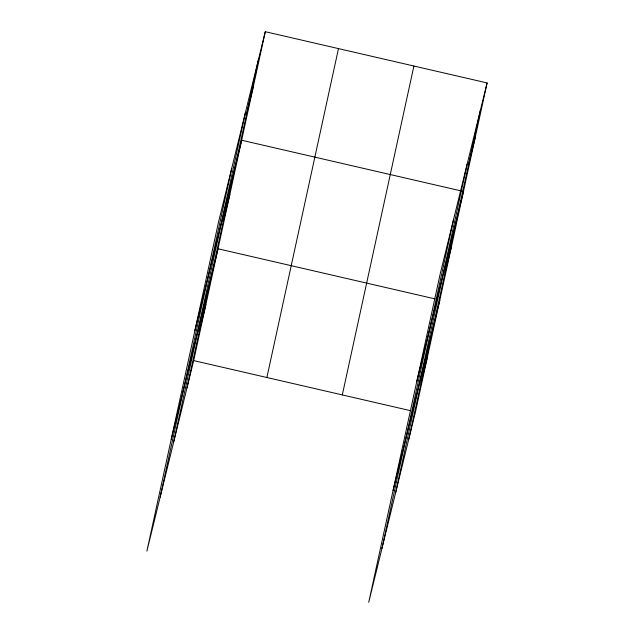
<?xml version="1.0" encoding="UTF-8"?>
<svg xmlns="http://www.w3.org/2000/svg" width="634" height="634" viewBox="0 0 634 634"><rect width="100%" height="100%" fill="white"/><g stroke="black" fill="none" stroke-linecap="round" stroke-linejoin="round"><path stroke-width="0.95" d="M160.117 497.254L231.719 168.351M173.74 441.795L245.342 112.892M186.959 387.968L258.561 59.065M265.281 31.7L218.5 222.169L146.898 551.073L193.687 360.603L265.281 31.7L487.102 82.927L415.5 411.831L368.719 602.3L440.313 273.397L487.102 82.927M266.882 377.507L338.485 48.604M342.305 394.927L413.899 66.023M381.937 548.473L453.54 219.57M395.561 493.022L467.155 164.119M408.779 439.196L480.382 110.292M246.745 113.335L253.465 85.97M194.868 330.71L241.657 140.241L463.47 191.46L416.689 381.937M223.12 221.876L229.841 194.511M171.243 439.251L218.025 248.774L435.027 298.891M199.131 332.058L205.852 304.692M468.566 164.563L475.286 137.19M444.941 273.096L451.662 245.73M393.064 490.47L439.845 300.001M420.952 383.285L427.673 355.912M193.687 360.603L410.689 410.713"/></g></svg>
